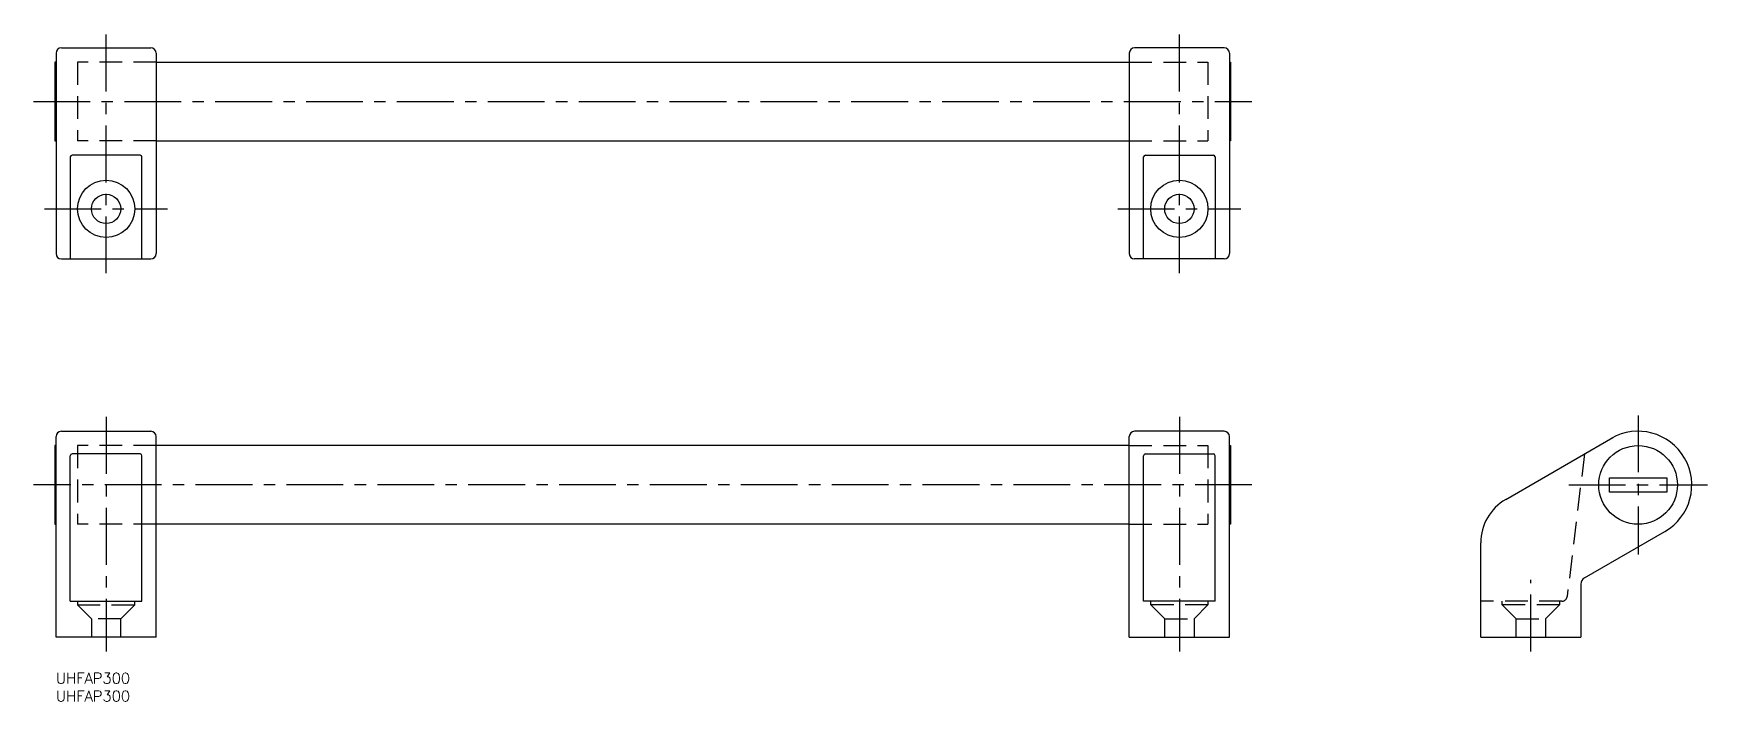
# Model space of a CAD drawing. Extents: x -6 to 462, y -8 to 179.
import ezdxf

# ---------------------------------------------------------------- set-up
doc = ezdxf.new("R2010")
doc.units = 0
doc.header["$LTSCALE"] = 0.5
doc.linetypes.add('CENTER', pattern=[50.8, 31.75, -6.35, 6.35, -6.35])
doc.linetypes.add('DASHED', pattern=[19.05, 12.7, -6.35])
for name, color, linetype in [('MSM_CENTER', 1, 'CENTER'), ('MSM_CONTINUOUS', 7, 'CONTINUOUS'), ('MSM_DASHED', 4, 'DASHED'), ('MSM_PART_NUMBER', 7, 'CONTINUOUS')]:
    doc.layers.add(name, color=color, linetype=linetype)
doc.styles.get("Standard").update_dxf_attribs({"font": 'txt.shx', "height": 3, "bigfont": 'bigfont.shx'})

# ---------------------------------------------------------------- blocks, each defined once
blk = doc.blocks.new('*U7')
at = {"layer": 'MSM_PART_NUMBER'}
blk.add_text('UHFAP300', height=3, dxfattribs=at).set_placement((0, -3))
blk = doc.blocks.new('*U8')
at = {"layer": 'MSM_PART_NUMBER'}
blk.add_text('UHFAP300', height=3, dxfattribs=at).set_placement((0, -8))

msp = doc.modelspace()

# ---------------------------------------------------------------- linework, layer by layer
at = {"layer": 'MSM_CENTER'}
for p, q in [((14, 111.62), (14, 178.62)), ((314, 111.62), (314, 178.62)), ((-6.3, 159.62), (334.3, 159.62)), ((-3.24, 129.62), (31.2, 129.62)), ((296.76, 129.62), (331.2, 129.62)), ((14, 71.5), (14, 6)), ((314, 71.5), (314, 6)), ((442.23, 71.9), (442.23, 33.1)), ((334.3, 52.5), (-6.3, 52.5)), ((422.83, 52.5), (461.63, 52.5)), ((412.23, 6), (412.23, 25.96))]:
    msp.add_line(p, q, dxfattribs=at)
at = {"layer": 'MSM_CONTINUOUS'}
for p, q in [((1.5, 174.62), (26.5, 174.62)), ((326.5, 174.62), (301.5, 174.62)), ((0, 170.62), (-0.3, 170.62)), ((-0.3, 170.62), (-0.3, 148.62)), ((0, 173.12), (0, 117.12)), ((28, 173.12), (28, 117.12)), ((28, 170.62), (300, 170.62)), ((300, 173.12), (300, 117.12)), ((328, 173.12), (328, 117.12)), ((328, 170.62), (328.3, 170.62)), ((328.3, 170.62), (328.3, 148.62)), ((-0.3, 148.62), (0, 148.62)), ((28, 148.62), (300, 148.62)), ((328.3, 148.62), (328, 148.62)), ((4, 144.12), (4, 115.62)), ((23.5, 144.62), (4.5, 144.62)), ((24, 115.62), (24, 144.12)), ((304, 115.62), (304, 144.12)), ((304.5, 144.62), (323.5, 144.62)), ((324, 144.12), (324, 115.62)), ((1.5, 115.62), (26.5, 115.62)), ((326.5, 115.62), (301.5, 115.62)), ((0, 10), (0, 66)), ((1.5, 67.5), (26.5, 67.5)), ((28, 10), (28, 66)), ((300, 10), (300, 66)), ((326.5, 67.5), (301.5, 67.5)), ((328, 10), (328, 66)), ((405.23, 48.46), (435.17, 65.73)), ((0, 63.5), (-0.3, 63.5)), ((-0.3, 63.5), (-0.3, 41.5)), ((23.5, 61.15), (4.5, 61.15)), ((300, 63.5), (28, 63.5)), ((304.5, 61.15), (323.5, 61.15)), ((328, 63.5), (328.3, 63.5)), ((328.3, 63.5), (328.3, 41.5)), ((4, 20), (4, 60.65)), ((24, 20), (24, 60.65)), ((304, 20), (304, 60.65)), ((324, 20), (324, 60.65)), ((434.23, 50.5), (434.23, 54.5)), ((434.23, 54.5), (450.23, 54.5)), ((450.23, 54.5), (450.23, 50.5)), ((450.23, 50.5), (434.23, 50.5)), ((-0.3, 41.5), (0, 41.5)), ((300, 41.5), (28, 41.5)), ((328.3, 41.5), (328, 41.5)), ((427.23, 26.52), (449.73, 39.51)), ((398.23, 10), (398.23, 36.33)), ((426.23, 24.79), (426.23, 10)), ((4, 20), (24, 20)), ((324, 20), (304, 20)), ((28, 10), (0, 10)), ((300, 10), (328, 10)), ((398.23, 10), (426.23, 10))]:
    msp.add_line(p, q, dxfattribs=at)
for centre, radius in [((14, 129.62), 8), ((314, 129.62), 8), ((14, 129.62), 4.1), ((314, 129.62), 4.1), ((442.23, 52.5), 11)]:
    msp.add_circle(centre, radius, dxfattribs=at)
for centre, radius, start, end in [((1.5, 173.12), 1.5, 90, 180), ((26.5, 173.12), 1.5, 0, 90), ((301.5, 173.12), 1.5, 90, 180), ((326.5, 173.12), 1.5, 0, 90), ((4.5, 144.12), 0.5, 90, 180), ((23.5, 144.12), 0.5, 0, 90), ((304.5, 144.12), 0.5, 90, 180), ((323.5, 144.12), 0.5, 0, 90), ((1.5, 117.12), 1.5, 180, 270), ((26.5, 117.12), 1.5, 270, 0), ((301.5, 117.12), 1.5, 180, 270), ((326.5, 117.12), 1.5, 270, 0), ((1.5, 66), 1.5, 90, 180), ((26.5, 66), 1.5, 0, 90), ((301.5, 66), 1.5, 90, 180), ((326.5, 66), 1.5, 0, 90), ((442.23, 52.5), 15, 300.0144, 120), ((4.5, 60.65), 0.5, 90, 180), ((23.5, 60.65), 0.5, 0, 90), ((304.5, 60.65), 0.5, 90, 180), ((323.5, 60.65), 0.5, 0, 90), ((412.23, 36.33), 14, 119.9887, 180), ((428.23, 24.79), 2, 120, 180)]:
    msp.add_arc(centre, radius, start, end, dxfattribs=at)
at = {"layer": 'MSM_DASHED'}
for p, q in [((6, 170.62), (6, 148.62)), ((28, 170.62), (6, 170.62)), ((300, 170.62), (322, 170.62)), ((322, 170.62), (322, 148.62)), ((28, 148.62), (6, 148.62)), ((300, 148.62), (322, 148.62)), ((6, 63.5), (6, 41.5)), ((28, 63.5), (6, 63.5)), ((300, 63.5), (322, 63.5)), ((322, 63.5), (322, 41.5)), ((427.23, 61.15), (422.39, 21.32)), ((28, 41.5), (6, 41.5)), ((300, 41.5), (322, 41.5)), ((6, 20), (6, 19)), ((6, 19), (9.9, 15.1)), ((6, 19), (22, 19)), ((18.1, 15.1), (22, 19)), ((22, 19), (22, 20)), ((306, 19), (306, 20)), ((309.9, 15.1), (306, 19)), ((322, 19), (306, 19)), ((322, 19), (318.1, 15.1)), ((322, 20), (322, 19)), ((420.9, 20), (398.23, 20)), ((404.23, 19), (404.23, 20)), ((408.13, 15.1), (404.23, 19)), ((420.23, 19), (404.23, 19)), ((420.23, 19), (416.33, 15.1)), ((420.23, 20), (420.23, 19)), ((9.9, 15.1), (9.9, 10)), ((18.1, 15.1), (9.9, 15.1)), ((18.1, 10), (18.1, 15.1)), ((309.9, 10), (309.9, 15.1)), ((309.9, 15.1), (318.1, 15.1)), ((318.1, 15.1), (318.1, 10)), ((408.13, 10), (408.13, 15.1)), ((408.13, 15.1), (416.33, 15.1)), ((416.33, 15.1), (416.33, 10))]:
    msp.add_line(p, q, dxfattribs=at)
msp.add_arc((420.9, 21.5), 1.5, 270, 353.0726, dxfattribs=at)

# ---------------------------------------------------------------- block references
at = {"layer": 'MSM_CONTINUOUS'}
for name in ['*U7', '*U8']:
    msp.add_blockref(name, (0, 0), dxfattribs=at)

doc.saveas('drawing.dxf')
